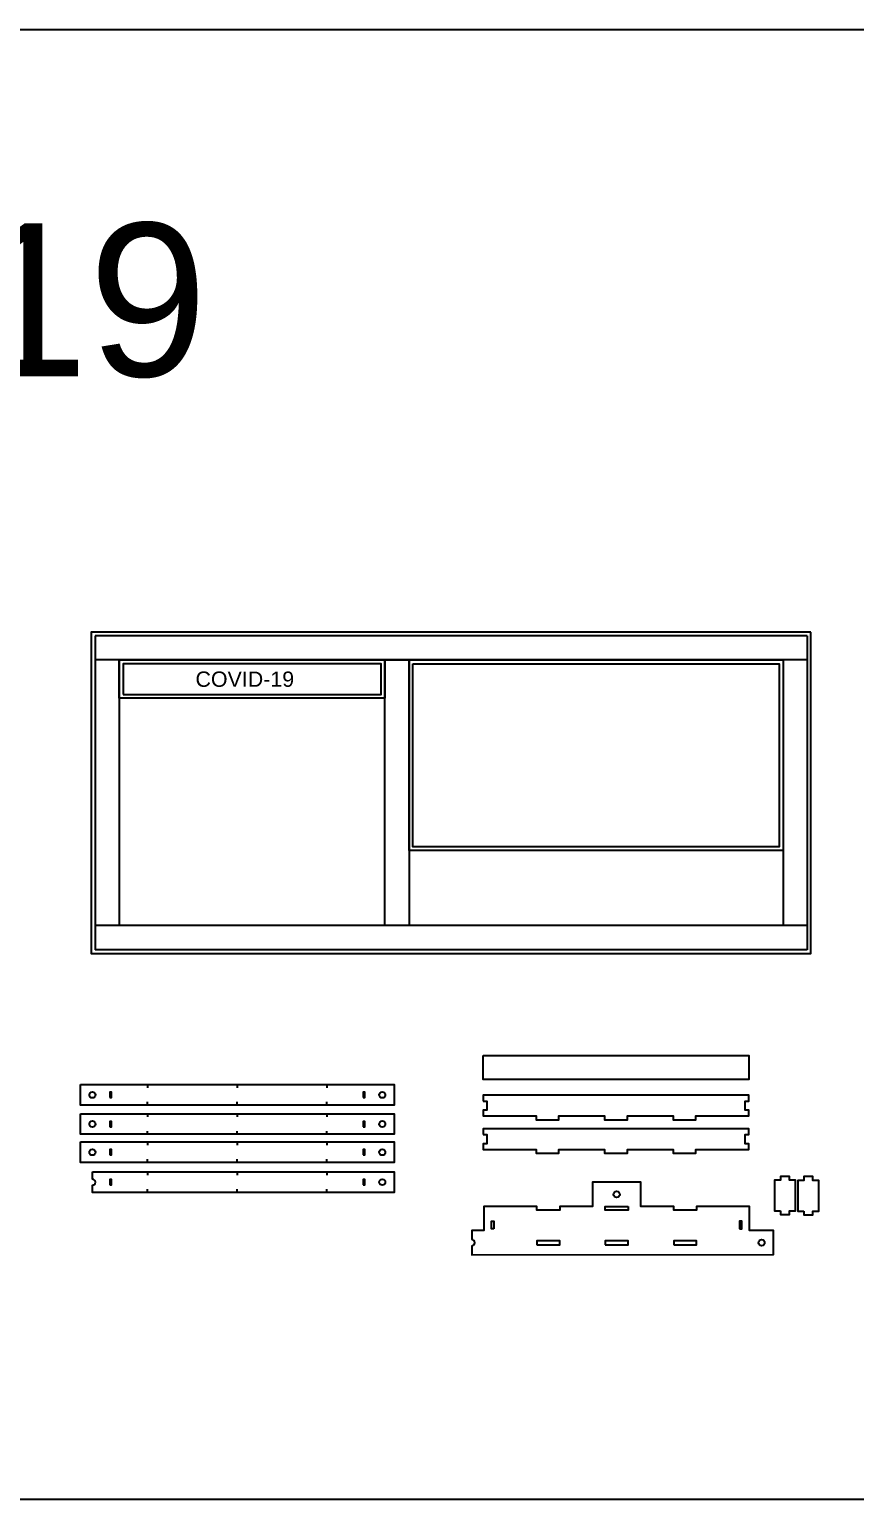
# Model space of a CAD drawing. Header units: inches. Extents: x 209 to 326, y 152 to 200.
# Drawn here: x 242.7 to 269.64, y 151.75 to 199.75 of the extents above; entities that cross this region are included whole.
import ezdxf

# ---------------------------------------------------------------- set-up
doc = ezdxf.new("R2010")
doc.units = ezdxf.units.IN
doc.header["$MEASUREMENT"] = 0
doc.layers.add('DEFAULT_LAYER', color=1, linetype='Continuous')
doc.styles.get("Standard").update_dxf_attribs({"font": 'arial.ttf'})

# ---------------------------------------------------------------- blocks, each defined once
blk = doc.blocks.new('Frame')
at = {"color": 7, "linetype": 'ByBlock'}
for p, q in [((4506.05, 308.231), (4506.05, 284.981)), ((4506.05, 308.231), (4516.3, 308.231)), ((4506.837, 308.231), (4506.837, 284.981)), ((4515.513, 308.231), (4515.513, 284.981)), ((4516.3, 308.231), (4516.3, 284.981)), ((4506.837, 307.444), (4515.513, 307.444)), ((4506.837, 285.768), (4515.513, 285.768)), ((4506.05, 284.981), (4516.3, 284.981))]:
    blk.add_line(p, q, dxfattribs=at)

msp = doc.modelspace()

# ---------------------------------------------------------------- linework, layer by layer
at = {"color": 3}
for p, q in [((246.559, 165.296), (246.559, 165.194)), ((249.488, 165.296), (249.488, 165.194)), ((252.416, 165.296), (252.416, 165.194)), ((246.559, 164.628), (246.559, 164.73)), ((249.488, 164.628), (249.488, 164.73)), ((252.416, 164.628), (252.416, 164.73)), ((246.559, 164.344), (246.559, 164.242)), ((249.488, 164.344), (249.488, 164.242)), ((252.416, 164.344), (252.416, 164.242)), ((246.559, 163.676), (246.559, 163.778)), ((249.488, 163.676), (249.488, 163.778)), ((252.416, 163.676), (252.416, 163.778)), ((246.559, 163.423), (246.559, 163.321)), ((249.488, 163.423), (249.488, 163.321)), ((252.416, 163.423), (252.416, 163.321)), ((246.559, 162.755), (246.559, 162.857)), ((249.488, 162.755), (249.488, 162.857)), ((252.416, 162.755), (252.416, 162.857)), ((246.559, 162.445), (246.559, 162.343)), ((249.488, 162.445), (249.488, 162.343)), ((252.416, 162.445), (252.416, 162.343)), ((246.559, 161.777), (246.559, 161.88)), ((249.488, 161.777), (249.488, 161.88)), ((252.416, 161.777), (252.416, 161.88))]:
    msp.add_line(p, q, dxfattribs=at)
at = {"color": 6, "linetype": 'ByBlock'}
for points in [[(208.793, 199.753), (325.986, 199.753), (325.986, 151.746), (208.793, 151.746)], [(255.219, 179.038), (267.182, 179.038), (267.182, 173.065), (255.219, 173.065)]]:
    msp.add_lwpolyline(points, close=True, dxfattribs=at)
at = {"color": 1, "linetype": 'ByBlock'}
for points in [[(268.219, 180.075), (244.719, 180.075), (244.719, 169.575), (268.219, 169.575)], [(245.756, 178.038), (254.182, 178.038), (254.182, 179.038), (245.756, 179.038)], [(255.219, 179.038), (267.182, 179.038), (267.182, 173.065), (255.219, 173.065)], [(244.363, 165.296), (254.613, 165.296), (254.613, 164.628), (244.363, 164.628)], [(245.325, 164.872), (245.38, 164.872), (245.38, 165.047), (245.325, 165.047)], [(253.596, 164.872), (253.651, 164.872), (253.651, 165.047), (253.596, 165.047)], [(257.515, 164.761), (257.64, 164.761), (257.64, 164.461), (257.515, 164.461), (257.515, 164.273), (259.242, 164.273), (259.242, 164.148), (259.992, 164.148), (259.992, 164.273), (261.478, 164.273), (261.478, 164.148), (262.228, 164.148), (262.228, 164.273), (263.715, 164.273), (263.715, 164.148), (264.465, 164.148), (264.465, 164.273), (266.191, 164.273), (266.191, 164.461), (266.066, 164.461), (266.066, 164.761), (266.191, 164.761), (266.191, 164.95), (257.515, 164.95)], [(244.363, 164.344), (254.613, 164.344), (254.613, 163.676), (244.363, 163.676)], [(245.325, 163.92), (245.38, 163.92), (245.38, 164.095), (245.325, 164.095)], [(253.596, 163.92), (253.651, 163.92), (253.651, 164.095), (253.596, 164.095)], [(257.515, 163.667), (257.64, 163.667), (257.64, 163.367), (257.515, 163.367), (257.515, 163.178), (259.242, 163.178), (259.242, 163.053), (259.992, 163.053), (259.992, 163.178), (261.478, 163.178), (261.478, 163.053), (262.228, 163.053), (262.228, 163.178), (263.715, 163.178), (263.715, 163.053), (264.465, 163.053), (264.465, 163.178), (266.191, 163.178), (266.191, 163.367), (266.066, 163.367), (266.066, 163.667), (266.191, 163.667), (266.191, 163.855), (257.515, 163.855)], [(244.363, 163.423), (254.613, 163.423), (254.613, 162.755), (244.363, 162.755)], [(245.325, 163), (245.38, 163), (245.38, 163.175), (245.325, 163.175)], [(253.596, 163), (253.651, 163), (253.651, 163.175), (253.596, 163.175)], [(267.222, 161.175), (267.222, 161.05), (267.522, 161.05), (267.522, 161.175), (267.711, 161.175), (267.711, 162.175), (267.522, 162.175), (267.522, 162.3), (267.222, 162.3), (267.222, 162.175), (267.034, 162.175), (267.034, 161.175)], [(267.984, 161.167), (267.984, 161.042), (268.284, 161.042), (268.284, 161.167), (268.473, 161.167), (268.473, 162.167), (268.284, 162.167), (268.284, 162.292), (267.984, 162.292), (267.984, 162.167), (267.796, 162.167), (267.796, 161.167)], [(245.325, 162.022), (245.38, 162.022), (245.38, 162.197), (245.325, 162.197)], [(253.596, 162.022), (253.651, 162.022), (253.651, 162.197), (253.596, 162.197)], [(257.862, 160.589), (257.787, 160.589), (257.787, 160.839), (257.862, 160.839)], [(265.888, 160.589), (265.963, 160.589), (265.963, 160.839), (265.888, 160.839)], [(259.264, 160.07), (260.014, 160.07), (260.014, 160.195), (259.264, 160.195)], [(261.5, 160.07), (262.25, 160.07), (262.25, 160.195), (261.5, 160.195)], [(263.737, 160.07), (264.487, 160.07), (264.487, 160.195), (263.737, 160.195)]]:
    msp.add_lwpolyline(points, close=True, dxfattribs=at)
at = {"color": 4, "linetype": 'ByBlock'}
for points in [[(245.631, 179.163), (254.307, 179.163), (254.307, 177.913), (245.631, 177.913)], [(267.307, 172.94), (255.094, 172.94), (255.094, 179.163), (267.307, 179.163)]]:
    msp.add_lwpolyline(points, close=True, dxfattribs=at)
at = {"color": 7, "linetype": 'ByBlock'}
msp.add_lwpolyline([(254.307, 179.163), (255.094, 179.163), (255.094, 170.487), (254.307, 170.487)], close=True, dxfattribs=at)
at = {"color": 1}
for points in [[(257.515, 166.244), (266.191, 166.244), (266.191, 165.467), (257.515, 165.467)], [(262.25, 161.32), (262.25, 161.195), (261.5, 161.195), (261.5, 161.32)]]:
    msp.add_lwpolyline(points, close=True, dxfattribs=at)
at = {"color": 1, "linetype": 'ByBlock'}
msp.add_lwpolyline([(244.756, 162.445), (254.613, 162.445), (254.613, 161.777), (244.756, 161.777), (244.756, 162.011, 1), (244.756, 162.211)], format="xyb", close=True, dxfattribs=at)
at = {"color": 1}
msp.add_lwpolyline([(257.144, 160.035), (257.144, 159.742), (267, 159.746), (267, 160.533), (266.213, 160.533), (266.213, 161.32), (264.487, 161.32), (264.487, 161.195), (263.737, 161.195), (263.737, 161.32), (262.662, 161.32), (262.662, 162.107), (261.088, 162.107), (261.088, 161.32), (260.014, 161.32), (260.014, 161.195), (259.264, 161.195), (259.264, 161.32), (257.537, 161.32), (257.537, 160.533), (257.144, 160.529), (257.144, 160.235)], dxfattribs=at)
at = {"color": 1, "linetype": 'ByBlock'}
for centre in [(244.756, 164.962), (254.219, 164.962), (244.756, 164.01), (254.219, 164.01), (244.756, 163.089), (254.219, 163.089), (254.219, 162.111), (261.875, 161.713), (266.607, 160.135)]:
    msp.add_circle(centre, 0.1, dxfattribs=at)
msp.add_arc((257.144, 160.135), 0.1, 270, 90, dxfattribs=at)

# ---------------------------------------------------------------- block references
at = {"color": 1, "linetype": 'ByBlock', "rotation": 270}
msp.add_blockref('Frame', (-40.136, 4686.001), dxfattribs=at)

# ---------------------------------------------------------------- texts
at = {"color": 2, "linetype": 'ByBlock', "insert": (248.122, 178.786), "char_height": 0.5, "attachment_point": 1}
msp.add_mtext_dynamic_manual_height_columns('{\\fArial|b0|i0|c0|p34;COVID-19}', width=3.87926, gutter_width=7.5, heights=[0.47], dxfattribs=at)
at = {"layer": 'DEFAULT_LAYER', "color": 3, "linetype": 'Continuous', "insert": (216.3, 193.426), "char_height": 5, "attachment_point": 1}
msp.add_mtext_dynamic_manual_height_columns('COVID-19', width=259.63072, gutter_width=1, heights=[10.846], dxfattribs=at)

doc.saveas('drawing.dxf')
